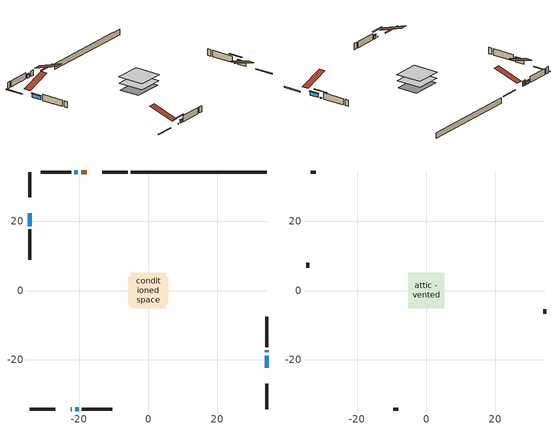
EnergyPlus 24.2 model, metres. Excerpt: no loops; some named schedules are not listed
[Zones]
conditioned space
 floor adiabatic (AdiabaticFloorConstruction): -5.13,-5.13 -5.13,5.13 5.13,5.13 5.13,-5.13 z0.41
 floor foundation (Slab1 construction): -5.82,-4.01 -5.82,4.01 5.82,4.01 5.82,-4.01 z-1.82
 wall outside (RimJoist1 construction): -5.95,34.3 -13.32,34.3 / -34.3,-34.3 -26.93,-34.3 / -34.3,34.3 -34.3,26.93 / 34.3,-34.3 34.3,-26.93 z0.41:0.71
 wall outside (AdiabaticWallConstruction 1): -17.83,34.3 -19.41,34.3 z0.41:2.44
 wall outside (AdiabaticWallConstruction): 34.3,-22.42 34.3,-18.87 z0.41:1.82; -22.42,-34.3 -22.12,-34.3 / 34.3,-17.94 34.3,-17.36 z0.41:0.76; -20.34,34.3 -21.37,34.3 / -21.2,-34.3 -20.16,-34.3 z0.41:1.65; -34.3,22.42 -34.3,18.61 z0.41:1.93
 wall outside (Wall1 construction): -22.3,34.3 -31.07,34.3 / -19.23,-34.3 -10.47,-34.3 / -34.3,17.68 -34.3,8.92 / 34.3,-16.43 34.3,-7.67 z0.41:2.85
 wall foundation (FoundationWall1 construction): -5.02,34.3,-1.82 -5.02,34.3,0.41 30.37,34.3,0.41 30.37,34.3,0.33 34.3,34.3,0.33 34.3,34.3,-1.82
 window (WindowConstruction): 34.3,-22.42 34.3,-18.87 z0.41:1.82
 window (WindowConstruction 5): -22.42,-34.3 -22.13,-34.3 z0.41:0.75
 window (WindowConstruction 1): -20.34,34.3 -21.37,34.3 z0.41:1.65
 window (WindowConstruction 2): -21.2,-34.3 -20.16,-34.3 z0.41:1.65
 window (WindowConstruction 3): -34.3,22.42 -34.3,18.61 z0.41:1.92
 window (WindowConstruction 4): 34.3,-17.94 34.3,-17.36 z0.41:0.75
 door (Door): -17.83,34.3 -19.41,34.3 z0.41:2.44
 ceiling adiabatic (AdiabaticFloorConstruction): 5.13,-5.13 5.13,5.13 -5.13,5.13 -5.13,-5.13 z0.41
attic - vented
 floor to conditioned space (Floor1 construction Reversed): -5.16,-5.16 -5.16,5.16 5.16,5.16 5.16,-5.16 z2.85
 wall outside (Wall2 construction): -32,34.3 -33.37,34.3 / -9.54,-34.3 -8.17,-34.3 / -34.3,7.99 -34.3,6.62 / 34.3,-6.74 34.3,-5.37 z0.41:2.85
 roof outside (Roof1 construction): -16.9,34.3,2.85 -16.9,24.24,6.2 -14.25,24.24,6.2 -14.25,34.3,2.85; -23.35,-34.3,2.85 -23.35,-24.24,6.2 -26,-24.24,6.2 -26,-34.3,2.85; -34.3,23.35,2.85 -24.24,23.35,6.2 -24.24,26,6.2 -34.3,26,2.85; 34.3,-23.35,2.85 24.24,-23.35,6.2 24.24,-26,6.2 34.3,-26,2.85
shading: 34.3,-18.67 34.3,-22.62 34.71,-22.62 34.71,-18.67 z2.02; -19.49,-34.3 -25.06,-34.3 -25.06,-34.71 -19.49,-34.71 z3.39; -21.57,34.3 -20.14,34.3 -20.14,34.71 -21.57,34.71 z1.85; -19.96,-34.3 -21.4,-34.3 -21.4,-34.71 -19.96,-34.71 z1.85; -34.3,18.41 -34.3,22.62 -34.71,22.62 -34.71,18.41 z2.13; 34.3,-14.72 34.3,-20.58 34.71,-20.58 34.71,-14.72 z3.39
[Building]
Building 1: Terrain=Suburbs
[Site:Location]
Winnipeg Intl AP_MB: Latitude {deg}=49.91; Longitude {deg}=-97.24; Time Zone {hr}=-6; Elevation {m}=239; Keep Site Location Information=Yes
[Site:GroundTemperature:Shallow]
-2.46526, -5.11642, -5.32873, -4.07063, 0.979979, 6.00706, 10.3653, 13.1261, 13.3606, 11.1152, 6.8681, 1.99523
[Site:WaterMainsTemperature]
Calculation Method=Schedule; Temperature Schedule=mains temperature schedule
[Material] Roughness=Rough; Thermal Absorptance=0.9
Name | Thickness {m} | Conductivity {W/m-K} | Density {kg/m3} | Specific Heat {J/kg-K} | Solar Absorptance | Visible Absorptance
asphalt or fiberglass shingles | 0.00635 | 0.162714 | 1121.4 | 1465.45 | 0.84 | 0.84
ceiling loosefill ins | 0.254 | 0.0480833 | 16.02 | 1046.75 | 0.7 | 0.7
ceiling stud and cavity | 0.1397 | 0.134927 | 65.682 | 1177.47 | 0.7 | 0.7
concrete 4.0 in. | 0.1016 | 1.803125 | 2242.8 | 837.4 | 0.7 | 0.7
concrete 8.0 in. | 0.2032 | 1.803125 | 2242.8 | 837.4 | 0.7 | 0.7
door material | 0.04445 | 0.0451087 | 512.64 | 1214.23 | 0.7 | 0.7
exterior vertical ins | 0.0457286 | 0.029427 | 32.04 | 1214.23 | 0.7 | 0.7
floor covering | 0.0127 | 0.0433444 | 54.468 | 1339.84 | 0.6 | 0.6
floor rigid ins; wall rigid ins | 0.512978 | 0.029427 | 32.04 | 1214.23 | 0.7 | 0.7
floor stud and cavity | 0.1397 | 1.75129 | 37.0049 | 1207.88 | 0.7 | 0.7
furniture material conditioned space 1 | 0.1524 | 0.115458 | 640.8 | 1214.23 | 0.6 | 0.6
gypsum board | 0.0127 | 0.160291 | 801 | 837.4 | 0.6 | 0.6
gypsum board 1 | 0.0127 | 0.160291 | 801 | 837.4 | 0.7 | 0.7
osb sheathing 0.5 in. | 0.0127 | 0.115458 | 512.64 | 1214.23 | 0.7 | 0.7
osb sheathing 0.75 in. | 0.01905 | 0.115458 | 512.64 | 1214.23 | 0.7 | 0.7
osb sheathing 2.0 in. | 0.0508 | 0.115458 | 512.64 | 1214.23 | 0.7 | 0.7
rim joist stud and cavity | 0.0508 | 0.029095 | 125.044 | 1163.47 | 0.6 | 0.6
wall stud and cavity | 0.1397 | 0.0934493 | 139.0536 | 1170.24 | 0.7 | 0.7
wall stud and cavity 1 | 0.0889 | 6.1454 | 50.32683 | 1063.81 | 0.6 | 0.6
wall stud and cavity 2 | 0.0889 | 0.380278 | 52.3479 | 1209.89 | 0.7 | 0.7
wall stud and cavity 3 | 0.0889 | 0.391764 | 83.0341 | 1211.67 | 0.7 | 0.7
wood siding | 0.0254 | 0.102417 | 544.68 | 1172.36 | 0.4 | 0.4
wood siding 1 | 0.00254 | 0.102417 | 544.68 | 1172.36 | 0.4 | 0.4
wood siding 2; wood siding 3; wood siding 4 | 0.0254 | 0.102417 | 544.68 | 1172.36 | 0.7 | 0.7
[WindowMaterial:SimpleGlazingSystem]
Name | U-Factor {W/m2-K} | Solar Heat Gain Coefficient
WindowMaterial | 2.20079 | 0.6
WindowMaterial 1 | 2.23089 | 0.59
WindowMaterial 2 | 2.18546 | 0.61
WindowMaterial 3 | 3.24952 | 0.43
[Construction]
AdiabaticFloorConstruction: floor stud and cavity, floor rigid ins, osb sheathing 0.75 in., floor covering
AdiabaticWallConstruction: wood siding 3, wall rigid ins, wall stud and cavity 2, gypsum board
AdiabaticWallConstruction 1: wood siding 4, wall rigid ins, wall stud and cavity 2, gypsum board
Door: door material
Floor1 construction Reversed: gypsum board, ceiling stud and cavity, ceiling loosefill ins
FoundationWall1 construction: concrete 8.0 in., gypsum board 1
furniture construction conditioned space 1: furniture material conditioned space 1
PartitionWallConstruction: gypsum board, wall stud and cavity 3, gypsum board
RimJoist1 construction: wood siding 2, osb sheathing 2.0 in., rim joist stud and cavity
Roof1 construction: asphalt or fiberglass shingles
Slab1 construction: concrete 4.0 in.
Wall1 construction: wood siding, osb sheathing 0.5 in., wall stud and cavity, gypsum board
Wall2 construction: wood siding 1, wall stud and cavity 1
WindowConstruction: WindowMaterial
WindowConstruction 1; WindowConstruction 2: WindowMaterial 1
WindowConstruction 3: WindowMaterial 2
WindowConstruction 4; WindowConstruction 5: WindowMaterial 3
[Zone] Multiplier=1; Part of Total Floor Area=Yes
Name | Volume {m3}
attic - vented | 58.0565
conditioned space | 496.9
[Space]
Name | Zone | Volume {m3}
attic - vented 1 | attic - vented | 58.0565
conditioned space 1 | conditioned space | 496.9
[ZoneInfiltration:EffectiveLeakageArea]
infil attic - vented 1: Zone or Space=attic - vented 1; Schedule=Always On Discrete; Effective Air Leakage Area {cm2}=3555.33; Stack Coefficient=0.000402727; Wind Coefficient=1.35589e-05
[ZoneMixing]
whole house fan mix: Zone or Space=attic - vented; Schedule=Always On Continuous; Design Flow Rate Calculation Method=Flow/Zone; Design Flow Rate {m3/s}=0; Source Zone or Space=conditioned space
[SurfaceProperty:ExposedFoundationPerimeter]
Slab1: Exposed Perimeter Calculation Method=TotalExposedPerimeter; Total Exposed Perimeter {m}=39.319
[InternalMass] Zone or ZoneList=conditioned space; Space or SpaceList=conditioned space 1
Name | Construction | Surface Area {m2}
furniture mass conditioned space 1 | furniture construction conditioned space 1 | 79.4921
partition wall mass | PartitionWallConstruction | 198.73
[Lights]
interior lighting: Zone or ZoneList or Space or SpaceList=conditioned space 1; Schedule=interior lighting schedule; Design Level Calculation Method=LightingLevel; Lighting Level {W}=343.2; Return Air Fraction=0; Fraction Radiant=0.6; Fraction Visible=0.2; Fraction Replaceable=1
[People]
occupants: Zone or ZoneList or Space or SpaceList=conditioned space 1; Number of People Schedule=occupants schedule; Number of People Calculation Method=People; Number of People=3; Fraction Radiant=0.314171; Sensible Heat Fraction=0.56303; Activity Level Schedule=occupants activity schedule; Carbon Dioxide Generation Rate {m3/s-W}=0; Enable ASHRAE 55 Comfort Warnings=No; Mean Radiant Temperature Calculation Type=EnclosureAveraged
[ElectricEquipment] Zone or ZoneList or Space or SpaceList=conditioned space 1; Design Level Calculation Method=EquipmentLevel
Name | Schedule | Design Level {W} | Fraction Latent | Fraction Radiant | Fraction Lost
clothes dryer | clothes dryer schedule | 140.772 | 0.015 | 0.081 | 0.85
clothes washer | clothes washer schedule | 32.1985 | 0.03 | 0.162 | 0.7
cooking range | cooking range schedule | 215.147 | 0.08 | 0.432 | 0.2
dishwasher | dishwasher schedule | 66.8632 | 0.3 | 0.18 | 0.4
fridge | fridge schedule | 72.9452 | 0 | 0.6 | 0
mech vent house fan | mech vent house fan schedule | 0 | 0 | 0 | 1
mech vent house fan cfis | mech vent house fan cfis schedule | 0 | 0 | 0 | 0
misc plug loads | misc plug loads schedule | 494.7 | 0.045 | 0.513 | 0.1
whole house fan | Always On Discrete | 0 | 0 | 0 | 1
[OtherEquipment] Zone or ZoneList or Space or SpaceList=conditioned space 1; Design Level Calculation Method=EquipmentLevel
Name | Fuel Type | Schedule | Design Level {W} | Fraction Latent | Fraction Radiant | Fraction Lost
clothes dryer 1 | Electricity | clothes dryer schedule | 0 | 0.015 | 0.081 | 0.85
cooking range 1 | Electricity | cooking range schedule | 0 | 0.08 | 0.432 | 0.2
general water use latent | None | general water use schedule | 62.594 | 1 | 0 | 0
general water use sensible | None | general water use schedule | -61.6891 | 0 | 0.6 | 0
mech vent house fan latent load | None | Always On Discrete | 0 | 1 | 0 | 0
mech vent house fan sensible load | None | Always On Discrete | 0 | 0 | 0 | 0
water heater energy adjustment1 | Electricity | Always On Discrete | 0.01 | 0 | 0 | 1
[ZoneInfiltration:DesignFlowRate] Zone or ZoneList or Space or SpaceList=conditioned space 1; Schedule=Always On Discrete; Design Flow Rate Calculation Method=Flow/Zone; Design Flow Rate {m3/s}=0
infil flow; natural vent flow; whole house fan flow
[AvailabilityManager:Scheduled]
central ac and furnace airloop Availability Manager: Schedule=Always On Discrete
[Foundation:Kiva]
Foundation Kiva 1: Initial Indoor Air Temperature {C}=21; Wall Height Above Grade {m}=0.410017; Wall Depth Below Slab {m}=0.2032; Custom Block Material Name 1=exterior vertical ins; Custom Block Depth 1 {m}=2.23001; Custom Block X Position 1 {m}=0.2159; Custom Block Z Position 1 {m}=0
[Foundation:Kiva:Settings]
Soil Conductivity {W/m-K}=0.849921; Soil Density {kg/m3}=1842.3; Soil Specific Heat {J/kg-K}=418.7; Ground Solar Absorptivity=0.9; Ground Thermal Absorptivity=0.9; Ground Surface Roughness {m}=0.03; Far-Field Width {m}=40; Deep-Ground Boundary Condition=ZeroFlux; Deep-Ground Depth {m}=40; Minimum Cell Dimension {m}=0.2; Maximum Cell Growth Coefficient=3; Simulation Timestep=Timestep
[Exterior:Lights]
exterior lighting: Schedule=exterior lighting schedule; Design Level {W}=75.6
[EnergyManagementSystem:GlobalVariable]
central_ac_and_furnace_airloop_Fan_RTF
infil_program_Qfan
infil_program_Qinf
natural_vent_program_Qnv
natural_vent_program_Qwhf
[EnergyManagementSystem:Sensor]
Name | Output:Variable or Output:Meter Index Key | Output:Variable or Output:Meter
airflow_gain | infil flow | Infiltration Sensible Heat Gain Energy
airflow_gain_1 | natural vent flow | Infiltration Sensible Heat Gain Energy
airflow_gain_2 | whole house fan flow | Infiltration Sensible Heat Gain Energy
airflow_loss | infil flow | Infiltration Sensible Heat Loss Energy
airflow_loss_1 | natural vent flow | Infiltration Sensible Heat Loss Energy
airflow_loss_2 | whole house fan flow | Infiltration Sensible Heat Loss Energy
clg_load_cond |  | Cooling:EnergyTransfer:Zone:CONDITIONED SPACE
clg_sp_s; clg_sp_s_1 | cooling setpoint | Schedule Value
clothes_dryer_exhaust_0_sch_s | clothes dryer exhaust 0 schedule | Schedule Value
cool_season | cooling season schedule | Schedule Value
htg_load_cond |  | Heating:EnergyTransfer:Zone:CONDITIONED SPACE
htg_sp_s; htg_sp_s_1 | heating setpoint | Schedule Value
ig_ee_conv | clothes dryer | Electric Equipment Convective Heating Energy
ig_ee_conv_2 | cooking range | Electric Equipment Convective Heating Energy
ig_ee_conv_4 | fridge | Electric Equipment Convective Heating Energy
ig_ee_conv_5 | misc plug loads | Electric Equipment Convective Heating Energy
ig_ee_conv_6 | whole house fan | Electric Equipment Convective Heating Energy
ig_ee_rad | clothes dryer | Electric Equipment Radiant Heating Energy
ig_ee_rad_2 | cooking range | Electric Equipment Radiant Heating Energy
ig_ee_rad_4 | fridge | Electric Equipment Radiant Heating Energy
ig_ee_rad_5 | misc plug loads | Electric Equipment Radiant Heating Energy
ig_ee_rad_6 | whole house fan | Electric Equipment Radiant Heating Energy
ig_lgt_conv | interior lighting | Lights Convective Heating Energy
ig_lgt_rad | interior lighting | Lights Radiant Heating Energy
ig_lgt_vis | interior lighting | Lights Visible Radiation Heating Energy
ig_oe_conv | clothes dryer 1 | Other Equipment Convective Heating Energy
ig_oe_conv_1 | cooking range 1 | Other Equipment Convective Heating Energy
ig_oe_conv_2 | general water use latent | Other Equipment Convective Heating Energy
ig_oe_conv_3 | general water use sensible | Other Equipment Convective Heating Energy
ig_oe_conv_4 | water heater energy adjustment1 | Other Equipment Convective Heating Energy
ig_oe_rad | clothes dryer 1 | Other Equipment Radiant Heating Energy
ig_oe_rad_1 | cooking range 1 | Other Equipment Radiant Heating Energy
ig_oe_rad_2 | general water use latent | Other Equipment Radiant Heating Energy
ig_oe_rad_3 | general water use sensible | Other Equipment Radiant Heating Energy
ig_oe_rad_4 | water heater energy adjustment1 | Other Equipment Radiant Heating Energy
ig_ppl_conv | occupants | People Convective Heating Energy
ig_ppl_rad | occupants | People Radiant Heating Energy
im_conv | furniture mass conditioned space 1 | Surface Inside Face Convection Heat Gain Energy
im_conv_1 | partition wall mass | Surface Inside Face Convection Heat Gain Energy
im_ig | furniture mass conditioned space 1 | Surface Inside Face Internal Gains Radiation Heat Gain Energy
im_ig_1 | partition wall mass | Surface Inside Face Internal Gains Radiation Heat Gain Energy
im_lgt | furniture mass conditioned space 1 | Surface Inside Face Lights Radiation Heat Gain Energy
im_lgt_1 | partition wall mass | Surface Inside Face Lights Radiation Heat Gain Energy
im_sol | furniture mass conditioned space 1 | Surface Inside Face Solar Radiation Heat Gain Energy
im_sol_1 | partition wall mass | Surface Inside Face Solar Radiation Heat Gain Energy
im_surf | furniture mass conditioned space 1 | Surface Inside Face Net Surface Thermal Radiation Heat Gain Energy
im_surf_1 | partition wall mass | Surface Inside Face Net Surface Thermal Radiation Heat Gain Energy
mv_conv | mech vent house fan | Electric Equipment Convective Heating Energy
mv_conv_1 | mech vent house fan cfis | Electric Equipment Convective Heating Energy
mv_conv_2 | mech vent house fan latent load | Other Equipment Convective Heating Energy
mv_conv_3 | mech vent house fan sensible load | Other Equipment Convective Heating Energy
mv_rad | mech vent house fan | Electric Equipment Radiant Heating Energy
mv_rad_1 | mech vent house fan cfis | Electric Equipment Radiant Heating Energy
mv_rad_2 | mech vent house fan latent load | Other Equipment Radiant Heating Energy
mv_rad_3 | mech vent house fan sensible load | Other Equipment Radiant Heating Energy
natural_vent_s | natural vent schedule | Schedule Value
out_pb_s |  | Site Outdoor Air Barometric Pressure
out_wt_s |  | Site Outdoor Air Humidity Ratio
site_vw_s |  | Site Wind Speed
ss_back_out | Window1 | Surface Window Shortwave from Zone Back Out Window Heat Transfer Rate
ss_back_out_1 | Window11 | Surface Window Shortwave from Zone Back Out Window Heat Transfer Rate
ss_back_out_2 | Window4 | Surface Window Shortwave from Zone Back Out Window Heat Transfer Rate
ss_back_out_3 | Window5 | Surface Window Shortwave from Zone Back Out Window Heat Transfer Rate
ss_back_out_4 | Window6 | Surface Window Shortwave from Zone Back Out Window Heat Transfer Rate
ss_back_out_5 | Window9 | Surface Window Shortwave from Zone Back Out Window Heat Transfer Rate
ss_conv | Door1 | Surface Inside Face Convection Heat Gain Energy
ss_conv_1 | Window1 | Surface Inside Face Convection Heat Gain Energy
ss_conv_2 | Window11 | Surface Inside Face Convection Heat Gain Energy
ss_conv_3 | Window4 | Surface Inside Face Convection Heat Gain Energy
ss_conv_4 | Window5 | Surface Inside Face Convection Heat Gain Energy
ss_conv_5 | Window6 | Surface Inside Face Convection Heat Gain Energy
ss_conv_6 | Window9 | Surface Inside Face Convection Heat Gain Energy
ss_ig | Door1 | Surface Inside Face Internal Gains Radiation Heat Gain Energy
ss_ig_1 | Window1 | Surface Inside Face Internal Gains Radiation Heat Gain Energy
ss_ig_2 | Window11 | Surface Inside Face Internal Gains Radiation Heat Gain Energy
ss_ig_3 | Window4 | Surface Inside Face Internal Gains Radiation Heat Gain Energy
ss_ig_4 | Window5 | Surface Inside Face Internal Gains Radiation Heat Gain Energy
ss_ig_5 | Window6 | Surface Inside Face Internal Gains Radiation Heat Gain Energy
ss_ig_6 | Window9 | Surface Inside Face Internal Gains Radiation Heat Gain Energy
ss_lgt | Door1 | Surface Inside Face Lights Radiation Heat Gain Energy
ss_sol | Door1 | Surface Inside Face Solar Radiation Heat Gain Energy
ss_surf | Door1 | Surface Inside Face Net Surface Thermal Radiation Heat Gain Energy
ss_surf_1 | Window1 | Surface Inside Face Net Surface Thermal Radiation Heat Gain Energy
ss_surf_2 | Window11 | Surface Inside Face Net Surface Thermal Radiation Heat Gain Energy
ss_surf_3 | Window4 | Surface Inside Face Net Surface Thermal Radiation Heat Gain Energy
ss_surf_4 | Window5 | Surface Inside Face Net Surface Thermal Radiation Heat Gain Energy
ss_surf_5 | Window6 | Surface Inside Face Net Surface Thermal Radiation Heat Gain Energy
ss_surf_6 | Window9 | Surface Inside Face Net Surface Thermal Radiation Heat Gain Energy
ss_trans_in | Window1 | Surface Window Transmitted Solar Radiation Rate
ss_trans_in_1 | Window11 | Surface Window Transmitted Solar Radiation Rate
ss_trans_in_2 | Window4 | Surface Window Transmitted Solar Radiation Rate
ss_trans_in_3 | Window5 | Surface Window Transmitted Solar Radiation Rate
ss_trans_in_4 | Window6 | Surface Window Transmitted Solar Radiation Rate
ss_trans_in_5 | Window9 | Surface Window Transmitted Solar Radiation Rate
ss_trans_out | Window1 | Surface Inside Face Initial Transmitted Diffuse Transmitted Out Window Solar Radiation Rate
ss_trans_out_1 | Window11 | Surface Inside Face Initial Transmitted Diffuse Transmitted Out Window Solar Radiation Rate
ss_trans_out_2 | Window4 | Surface Inside Face Initial Transmitted Diffuse Transmitted Out Window Solar Radiation Rate
ss_trans_out_3 | Window5 | Surface Inside Face Initial Transmitted Diffuse Transmitted Out Window Solar Radiation Rate
ss_trans_out_4 | Window6 | Surface Inside Face Initial Transmitted Diffuse Transmitted Out Window Solar Radiation Rate
ss_trans_out_5 | Window9 | Surface Inside Face Initial Transmitted Diffuse Transmitted Out Window Solar Radiation Rate
s_conv | Floor1 | Surface Inside Face Convection Heat Gain Energy
s_conv_1 | FoundationWall1 | Surface Inside Face Convection Heat Gain Energy
s_conv_10 | Wall1:180 | Surface Inside Face Convection Heat Gain Energy
s_conv_11 | Wall1:270 | Surface Inside Face Convection Heat Gain Energy
s_conv_12 | Wall1:90 | Surface Inside Face Convection Heat Gain Energy
s_conv_2 | inferred conditioned ceiling | Surface Inside Face Convection Heat Gain Energy
s_conv_3 | inferred conditioned floor | Surface Inside Face Convection Heat Gain Energy
s_conv_4 | RimJoist1:0 | Surface Inside Face Convection Heat Gain Energy
s_conv_5 | RimJoist1:180 | Surface Inside Face Convection Heat Gain Energy
s_conv_6 | RimJoist1:270 | Surface Inside Face Convection Heat Gain Energy
s_conv_7 | RimJoist1:90 | Surface Inside Face Convection Heat Gain Energy
s_conv_8 | Slab1 | Surface Inside Face Convection Heat Gain Energy
s_conv_9 | Wall1:0 | Surface Inside Face Convection Heat Gain Energy
s_ig | Floor1 | Surface Inside Face Internal Gains Radiation Heat Gain Energy
s_ig_1 | FoundationWall1 | Surface Inside Face Internal Gains Radiation Heat Gain Energy
s_ig_10 | Wall1:180 | Surface Inside Face Internal Gains Radiation Heat Gain Energy
s_ig_11 | Wall1:270 | Surface Inside Face Internal Gains Radiation Heat Gain Energy
s_ig_12 | Wall1:90 | Surface Inside Face Internal Gains Radiation Heat Gain Energy
s_ig_2 | inferred conditioned ceiling | Surface Inside Face Internal Gains Radiation Heat Gain Energy
s_ig_3 | inferred conditioned floor | Surface Inside Face Internal Gains Radiation Heat Gain Energy
s_ig_4 | RimJoist1:0 | Surface Inside Face Internal Gains Radiation Heat Gain Energy
s_ig_5 | RimJoist1:180 | Surface Inside Face Internal Gains Radiation Heat Gain Energy
s_ig_6 | RimJoist1:270 | Surface Inside Face Internal Gains Radiation Heat Gain Energy
s_ig_7 | RimJoist1:90 | Surface Inside Face Internal Gains Radiation Heat Gain Energy
s_ig_8 | Slab1 | Surface Inside Face Internal Gains Radiation Heat Gain Energy
s_ig_9 | Wall1:0 | Surface Inside Face Internal Gains Radiation Heat Gain Energy
s_lgt | Floor1 | Surface Inside Face Lights Radiation Heat Gain Energy
s_lgt_1 | FoundationWall1 | Surface Inside Face Lights Radiation Heat Gain Energy
s_lgt_10 | Wall1:180 | Surface Inside Face Lights Radiation Heat Gain Energy
s_lgt_11 | Wall1:270 | Surface Inside Face Lights Radiation Heat Gain Energy
s_lgt_12 | Wall1:90 | Surface Inside Face Lights Radiation Heat Gain Energy
s_lgt_2 | inferred conditioned ceiling | Surface Inside Face Lights Radiation Heat Gain Energy
s_lgt_3 | inferred conditioned floor | Surface Inside Face Lights Radiation Heat Gain Energy
s_lgt_4 | RimJoist1:0 | Surface Inside Face Lights Radiation Heat Gain Energy
s_lgt_5 | RimJoist1:180 | Surface Inside Face Lights Radiation Heat Gain Energy
s_lgt_6 | RimJoist1:270 | Surface Inside Face Lights Radiation Heat Gain Energy
s_lgt_7 | RimJoist1:90 | Surface Inside Face Lights Radiation Heat Gain Energy
s_lgt_8 | Slab1 | Surface Inside Face Lights Radiation Heat Gain Energy
s_lgt_9 | Wall1:0 | Surface Inside Face Lights Radiation Heat Gain Energy
s_sol | Floor1 | Surface Inside Face Solar Radiation Heat Gain Energy
s_sol_1 | FoundationWall1 | Surface Inside Face Solar Radiation Heat Gain Energy
s_sol_10 | Wall1:180 | Surface Inside Face Solar Radiation Heat Gain Energy
s_sol_11 | Wall1:270 | Surface Inside Face Solar Radiation Heat Gain Energy
s_sol_12 | Wall1:90 | Surface Inside Face Solar Radiation Heat Gain Energy
s_sol_2 | inferred conditioned ceiling | Surface Inside Face Solar Radiation Heat Gain Energy
s_sol_3 | inferred conditioned floor | Surface Inside Face Solar Radiation Heat Gain Energy
s_sol_4 | RimJoist1:0 | Surface Inside Face Solar Radiation Heat Gain Energy
s_sol_5 | RimJoist1:180 | Surface Inside Face Solar Radiation Heat Gain Energy
s_sol_6 | RimJoist1:270 | Surface Inside Face Solar Radiation Heat Gain Energy
s_sol_7 | RimJoist1:90 | Surface Inside Face Solar Radiation Heat Gain Energy
s_sol_8 | Slab1 | Surface Inside Face Solar Radiation Heat Gain Energy
s_sol_9 | Wall1:0 | Surface Inside Face Solar Radiation Heat Gain Energy
s_surf | Floor1 | Surface Inside Face Net Surface Thermal Radiation Heat Gain Energy
s_surf_1 | FoundationWall1 | Surface Inside Face Net Surface Thermal Radiation Heat Gain Energy
s_surf_10 | Wall1:180 | Surface Inside Face Net Surface Thermal Radiation Heat Gain Energy
s_surf_11 | Wall1:270 | Surface Inside Face Net Surface Thermal Radiation Heat Gain Energy
s_surf_12 | Wall1:90 | Surface Inside Face Net Surface Thermal Radiation Heat Gain Energy
s_surf_2 | inferred conditioned ceiling | Surface Inside Face Net Surface Thermal Radiation Heat Gain Energy
s_surf_3 | inferred conditioned floor | Surface Inside Face Net Surface Thermal Radiation Heat Gain Energy
s_surf_4 | RimJoist1:0 | Surface Inside Face Net Surface Thermal Radiation Heat Gain Energy
s_surf_5 | RimJoist1:180 | Surface Inside Face Net Surface Thermal Radiation Heat Gain Energy
s_surf_6 | RimJoist1:270 | Surface Inside Face Net Surface Thermal Radiation Heat Gain Energy
s_surf_7 | RimJoist1:90 | Surface Inside Face Net Surface Thermal Radiation Heat Gain Energy
s_surf_8 | Slab1 | Surface Inside Face Net Surface Thermal Radiation Heat Gain Energy
s_surf_9 | Wall1:0 | Surface Inside Face Net Surface Thermal Radiation Heat Gain Energy
[EnergyManagementSystem:Actuator]
Name | Actuated Component Unique | Actuated Component Type | Actuated Component Control Type
fridge_schedule_act | fridge schedule | Schedule:Constant | Schedule Value
infil_flow_act | infil flow | Zone Infiltration | Air Exchange Flow Rate
mech_vent_house_fan_cfis_act | mech vent house fan cfis | ElectricEquipment | Electricity Rate
mech_vent_house_fan_latent_load_act | mech vent house fan latent load | OtherEquipment | Power Level
mech_vent_house_fan_sensible_load_act | mech vent house fan sensible load | OtherEquipment | Power Level
natural_vent_flow_act | natural vent flow | Zone Infiltration | Air Exchange Flow Rate
water_heater_ec_adj_act | water heater energy adjustment1 | OtherEquipment | Power Level
whole_house_fan_act | whole house fan | ElectricEquipment | Electricity Rate
whole_house_fan_flow_act | whole house fan flow | Zone Infiltration | Air Exchange Flow Rate
whole_house_fan_mix_act | whole house fan mix | ZoneMixing | Air Exchange Flow Rate
[EnergyManagementSystem:Program]
central_ac_and_furnace_supply_fan_disaggregate_program: Set central_ac_and_furnace_supply_fan_clg = 0; If central_ac_and_furnace_clg_coil_s > 0; Set central_ac_and_furnace_supply_fan_clg = central_ac_and_furnace_supply_fan_s; EndIf
central_ac_and_furnace_supply_fan_disaggregate_program_1: Set central_ac_and_furnace_supply_fan_primary_htg = 0; If central_ac_and_furnace_htg_coil_s > 0; Set central_ac_and_furnace_supply_fan_primary_htg = central_ac_and_furnace_supply_fan_s_1; EndIf
